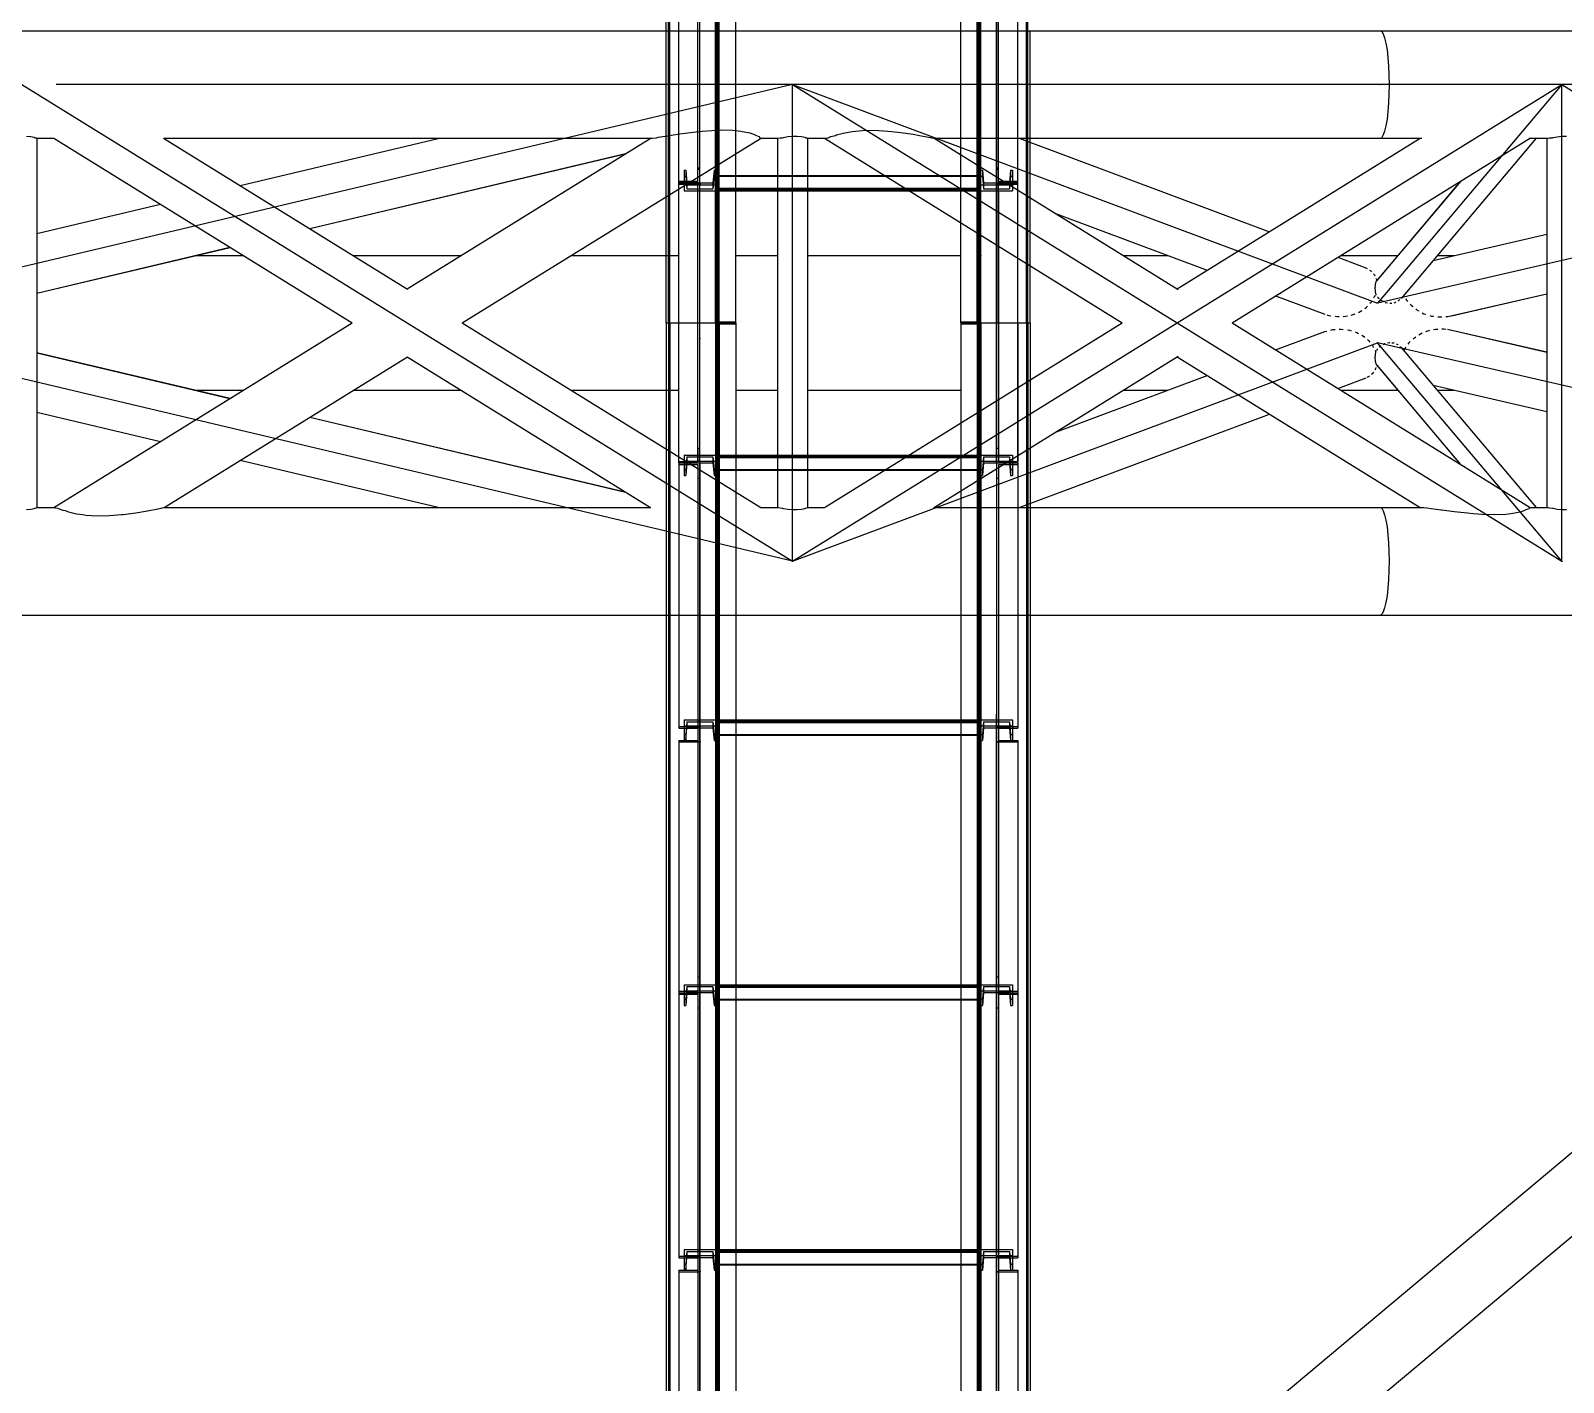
# Model space of a CAD drawing. Header units: millimetres. Extents: x 150209.93 to 150215.05, y 136675.65 to 136679.93.
# Drawn here: x 150213.7897 to 150213.9055, y 136677.7148 to 136677.8169 of the extents above; entities that cross this region are included whole.
import ezdxf

# ---------------------------------------------------------------- set-up
doc = ezdxf.new("R2010")
doc.units = ezdxf.units.MM
doc.header["$LTSCALE"] = 0.25
for name, pattern in [('CENTER', [50.8, 31.75, -6.35, 6.35, -6.35]), ('XKITLINE00', [0]), ('XKITLINE02', [4, 2, -2]), ('XKITLINE03', [6, 3, -1, 1, -1])]:
    doc.linetypes.add(name, pattern=pattern)

# ---------------------------------------------------------------- blocks, each defined once
blk = doc.blocks.new('çatıı')
at = {"color": 1, "linetype": 'XKITLINE03'}
for p, q in [((24559, 10814.34), (24559, 12467.81)), ((24670.99, 10814.34), (24670.99, 12467.81)), ((24565, 12460.27), (24565, 10820.27)), ((24665, 10820.27), (24665, 12460.27)), ((24559, 10873.16), (24559, 10972.67)), ((24670.98, 10972.67), (24670.98, 10873.16)), ((24559, 10767.39), (24559, 10872.69)), ((24564.99, 10870.17), (24564.99, 10872.44)), ((24564.99, 10870.41), (24664.97, 10870.41)), ((24664.97, 10872.44), (24664.97, 10870.17)), ((24670.98, 10872.69), (24670.98, 10767.39)), ((24559, 9172.74), (24559, 10826.21)), ((24670.99, 9172.74), (24670.99, 10826.21)), ((24565, 10820.27), (24565, 9180.27)), ((24665, 9180.27), (24665, 10820.27)), ((24559, 10667.88), (24559, 10767.39)), ((24564.99, 10768.11), (24564.99, 10770.38)), ((24664.97, 10770.14), (24564.99, 10770.14)), ((24664.97, 10770.38), (24664.97, 10768.11)), ((24670.98, 10767.39), (24670.98, 10667.88)), ((24564.99, 10668.13), (24564.99, 10670.4)), ((24664.97, 10670.16), (24564.99, 10670.16)), ((24664.97, 10670.4), (24664.97, 10668.13)), ((24559, 10567.43), (24559, 10662.07)), ((24670.98, 10662.07), (24670.98, 10567.43)), ((24564.99, 10568.15), (24564.99, 10570.42)), ((24664.97, 10570.18), (24564.99, 10570.18)), ((24664.97, 10570.42), (24664.97, 10568.15)), ((24559, 10467.92), (24559, 10567.43)), ((24670.98, 10567.43), (24670.98, 10467.92)), ((24564.99, 10468.17), (24564.99, 10470.44)), ((24664.97, 10470.2), (24564.99, 10470.2)), ((24664.97, 10470.44), (24664.97, 10468.17)), ((24559, 10367.47), (24559, 10462.11)), ((24670.98, 10462.11), (24670.98, 10367.47))]:
    blk.add_line(p, q, dxfattribs=at)
at = {"color": 116, "linetype": 'XKITLINE02', "true_color": 0x136734}
for p, q in [((24546.3, 10867.93), (24546.3, 12464.01)), ((24547.15, 10820.27), (24547.15, 12464.01)), ((24547.68, 10820.27), (24547.68, 12464.27)), ((24564.91, 10820.27), (24564.92, 12464.27)), ((24565.45, 10820.27), (24565.45, 12464.01)), ((24664.54, 10820.27), (24664.54, 12464.01)), ((24665.07, 10820.27), (24665.07, 12464.27)), ((24682.31, 10820.27), (24682.31, 12464.27)), ((24682.84, 10820.27), (24682.84, 12464.01)), ((24565, 10820.27), (24565, 12460.68)), ((24565.85, 10820.3), (24565.85, 12460.65)), ((24572.5, 10884.14), (24572.5, 12460.66)), ((24657.5, 10820.66), (24657.5, 12460.66)), ((24664.15, 10820.3), (24664.15, 12460.65)), ((24665, 10820.27), (24665, 12460.68)), ((24663.69, 10854.23), (24663.69, 12426.32)), ((24566.3, 10880.3), (24566.3, 12400.21)), ((24565, 12377.22), (24565, 10820.27)), ((24565.85, 12377.22), (24565.85, 10820.3)), ((24558.2, 10873.73), (24558.2, 10978.36)), ((24559, 10873.16), (24559, 10978.36)), ((24670.98, 10873.16), (24670.98, 10978.36)), ((24671.78, 10873.73), (24671.78, 10978.36)), ((24551, 10873.16), (24551, 10973.24)), ((24678.98, 10873.16), (24678.98, 10973.24)), ((24546.3, 10867.93), (24546.3, 10930.57)), ((24566.3, 10880.3), (24566.3, 10930.57)), ((24572.5, 10884.14), (24572.5, 10930.57)), ((24657.5, 10858.07), (24657.5, 10930.57)), ((24663.69, 10854.23), (24663.69, 10930.57)), ((24670.98, 10929.1), (24670.98, 10873.16)), ((24683.69, 10889.97), (24683.69, 10930.57)), ((24683.69, 10841.84), (24683.69, 10888.43)), ((24552.99, 10877.94), (24552.99, 10875.66)), ((24552.99, 10877.94), (24553.67, 10877.94)), ((24552.99, 10877.94), (24552.99, 10872.44)), ((24552.99, 10875.66), (24553.67, 10875.66)), ((24552.99, 10875.66), (24552.99, 10870.17)), ((24553.67, 10877.94), (24553.67, 10875.66)), ((24553.67, 10877.94), (24554.06, 10873.14)), ((24553.67, 10875.66), (24554.06, 10870.87)), ((24558.2, 10878.85), (24559, 10878.85)), ((24558.2, 10767.95), (24558.2, 10878.28)), ((24558.2, 10878.28), (24559, 10878.28)), ((24559, 10767.39), (24559, 10878.28)), ((24564.31, 10877.94), (24563.93, 10873.14)), ((24564.31, 10875.66), (24563.93, 10870.87)), ((24564.31, 10877.94), (24564.31, 10875.66)), ((24564.31, 10877.94), (24564.99, 10877.94)), ((24564.31, 10875.66), (24564.99, 10875.66)), ((24564.99, 10877.94), (24564.99, 10875.66)), ((24564.99, 10877.94), (24564.99, 10872.44)), ((24564.99, 10870.17), (24564.99, 10875.91)), ((24564.99, 10875.91), (24572.5, 10875.91)), ((24564.99, 10875.89), (24664.97, 10875.89)), ((24564.99, 10875.68), (24664.97, 10875.68)), ((24564.99, 10875.66), (24564.99, 10870.17)), ((24564.99, 10875.66), (24664.97, 10875.66)), ((24588.25, 10875.91), (24599.65, 10875.91)), ((24628.69, 10875.91), (24664.97, 10875.91)), ((24664.97, 10877.94), (24664.97, 10875.66)), ((24664.97, 10870.17), (24664.97, 10875.91)), ((24664.97, 10875.66), (24664.97, 10870.17)), ((24664.97, 10875.66), (24665.65, 10875.66)), ((24664.97, 10877.94), (24664.97, 10872.44)), ((24664.97, 10877.94), (24665.65, 10877.94)), ((24665.65, 10877.94), (24665.65, 10875.66)), ((24665.65, 10875.66), (24666.04, 10870.87)), ((24665.65, 10877.94), (24666.04, 10873.14)), ((24670.98, 10878.85), (24671.78, 10878.85)), ((24670.98, 10767.39), (24670.98, 10878.28)), ((24670.98, 10878.28), (24671.78, 10878.28)), ((24671.78, 10820.27), (24671.78, 10878.28)), ((24676.29, 10877.94), (24675.91, 10873.14)), ((24676.29, 10875.66), (24675.91, 10870.87)), ((24676.29, 10877.94), (24676.29, 10875.66)), ((24676.29, 10875.66), (24676.97, 10875.66)), ((24676.29, 10877.94), (24676.97, 10877.94)), ((24676.97, 10877.94), (24676.97, 10875.66)), ((24676.97, 10875.66), (24676.97, 10870.17)), ((24676.97, 10877.94), (24676.97, 10872.44)), ((24551, 10873.73), (24558.2, 10873.73)), ((24551, 10767.39), (24551, 10873.25)), ((24551, 10767.95), (24551, 10873.25)), ((24551, 10873.25), (24558.2, 10873.25)), ((24551, 10873.16), (24559, 10873.16)), ((24551, 10872.69), (24559, 10872.69)), ((24552.99, 10872.44), (24552.99, 10870.17)), ((24552.99, 10872.44), (24564.99, 10872.44)), ((24552.99, 10870.17), (24564.99, 10870.17)), ((24554.06, 10873.14), (24554.06, 10870.87)), ((24554.06, 10873.14), (24563.93, 10873.14)), ((24554.06, 10870.87), (24563.93, 10870.87)), ((24563.93, 10873.14), (24563.93, 10870.87)), ((24564.99, 10872.44), (24564.99, 10870.17)), ((24564.99, 10871.09), (24664.97, 10871.09)), ((24564.99, 10870.89), (24664.97, 10870.89)), ((24564.99, 10870.41), (24572.5, 10870.41)), ((24564.99, 10870.17), (24572.5, 10870.17)), ((24588.25, 10870.41), (24599.65, 10870.41)), ((24588.25, 10870.17), (24599.65, 10870.17)), ((24637.57, 10870.41), (24664.97, 10870.41)), ((24637.96, 10870.17), (24664.97, 10870.17)), ((24664.97, 10872.44), (24664.97, 10870.17)), ((24664.97, 10870.17), (24676.97, 10870.17)), ((24664.97, 10872.44), (24676.97, 10872.44)), ((24666.04, 10873.14), (24675.91, 10873.14)), ((24666.04, 10873.14), (24666.04, 10870.87)), ((24666.04, 10870.87), (24675.91, 10870.87)), ((24670.98, 10873.16), (24678.98, 10873.16)), ((24670.98, 10872.69), (24678.98, 10872.69)), ((24671.78, 10873.73), (24678.98, 10873.73)), ((24671.78, 10873.25), (24678.98, 10873.25)), ((24671.78, 10869.68), (24671.78, 10767.95)), ((24675.91, 10873.14), (24675.91, 10870.87)), ((24676.97, 10872.44), (24676.97, 10870.17)), ((24678.98, 10767.39), (24678.98, 10873.25)), ((24670.98, 10849.71), (24670.98, 10767.39)), ((24547.15, 10820.27), (24547.15, 9176.54)), ((24547.68, 10820.27), (24547.68, 9176.28)), ((24564.91, 10820.27), (24564.92, 9176.28)), ((24565, 10820.68), (24566.3, 10820.68)), ((24565, 10820.27), (24566.3, 10820.27)), ((24565, 10820.27), (24566.3, 10820.27)), ((24565, 10820.27), (24565, 10723.33)), ((24565, 10819.87), (24566.3, 10819.87)), ((24565.45, 10820.27), (24565.45, 9176.54)), ((24565.85, 10820.65), (24566.3, 10820.65)), ((24565.85, 10820.3), (24566.3, 10820.3)), ((24565.85, 10820.25), (24566.3, 10820.25)), ((24565.85, 10820.25), (24565.85, 10723.33)), ((24565.85, 10819.9), (24566.3, 10819.9)), ((24566.3, 10820.27), (24566.3, 9240.34)), ((24572.5, 10820.66), (24572.5, 10820.68)), ((24572.5, 10820.66), (24572.5, 10820.68)), ((24572.5, 10820.66), (24572.5, 10820.68)), ((24572.5, 10820.27), (24572.5, 10820.29)), ((24572.5, 10820.27), (24572.5, 10820.29)), ((24572.5, 10820.27), (24572.5, 10820.26)), ((24572.5, 10820.27), (24572.5, 10820.26)), ((24572.5, 10819.89), (24572.5, 10819.87)), ((24572.5, 10819.89), (24572.5, 9180.26)), ((24572.5, 10819.89), (24572.5, 10819.87)), ((24657.5, 10820.68), (24657.5, 10820.66)), ((24657.5, 10820.66), (24657.5, 10820.68)), ((24657.5, 10820.29), (24657.5, 10820.27)), ((24657.5, 10820.27), (24657.5, 10820.29)), ((24657.5, 10820.27), (24657.5, 10820.26)), ((24657.5, 10820.27), (24657.5, 10820.26)), ((24657.5, 10819.89), (24657.5, 10819.87)), ((24657.5, 10819.89), (24657.5, 10819.87)), ((24657.5, 10819.89), (24657.5, 10819.87)), ((24663.69, 10820.68), (24665, 10820.68)), ((24663.69, 10820.65), (24664.15, 10820.65)), ((24663.69, 10820.3), (24664.15, 10820.3)), ((24663.69, 10820.27), (24665, 10820.27)), ((24663.69, 10820.27), (24665, 10820.27)), ((24663.69, 10820.25), (24664.15, 10820.25)), ((24663.69, 10819.9), (24664.15, 10819.9)), ((24663.69, 10819.87), (24665, 10819.87)), ((24664.15, 10820.25), (24664.15, 9179.9)), ((24664.54, 10820.27), (24664.54, 9176.54)), ((24665, 10820.27), (24665, 9179.87)), ((24665.07, 10820.27), (24665.07, 9176.28)), ((24678.98, 10820.27), (24678.98, 10767.95)), ((24682.31, 10820.27), (24682.31, 9176.28)), ((24682.84, 10820.27), (24682.84, 9176.54)), ((24683.69, 10820.27), (24683.69, 9201.84)), ((24683.69, 10798.71), (24683.69, 10752.12)), ((24657.5, 10782.48), (24657.5, 9180.26)), ((24657.5, 10782.48), (24657.5, 10709.97)), ((24663.69, 10786.32), (24663.69, 10709.97)), ((24546.3, 10772.62), (24546.3, 10709.97)), ((24558.2, 10772.98), (24559, 10772.98)), ((24558.2, 10772.98), (24558.2, 10767.95)), ((24670.98, 10772.98), (24671.78, 10772.98)), ((24551, 10767.95), (24558.2, 10767.95)), ((24551, 10767.39), (24551, 10667.31)), ((24551, 10767.39), (24559, 10767.39)), ((24551, 10767.39), (24559, 10767.39)), ((24551, 10766.82), (24558.2, 10766.82)), ((24552.99, 10770.38), (24552.99, 10768.11)), ((24552.99, 10768.11), (24552.99, 10762.61)), ((24552.99, 10768.11), (24564.99, 10768.11)), ((24552.99, 10770.38), (24552.99, 10764.88)), ((24552.99, 10770.38), (24564.99, 10770.38)), ((24554.06, 10767.41), (24553.67, 10762.61)), ((24554.06, 10769.68), (24553.67, 10764.88)), ((24554.06, 10769.68), (24554.06, 10767.41)), ((24554.06, 10769.68), (24563.93, 10769.68)), ((24554.06, 10767.41), (24563.93, 10767.41)), ((24558.2, 10766.82), (24558.2, 10662.19)), ((24559, 10767.39), (24559, 10662.19)), ((24563.93, 10769.68), (24563.93, 10767.41)), ((24563.93, 10769.68), (24564.31, 10764.88)), ((24563.93, 10767.41), (24564.31, 10762.61)), ((24564.99, 10770.38), (24564.99, 10768.11)), ((24564.99, 10768.11), (24564.99, 10762.61)), ((24564.99, 10770.38), (24572.5, 10770.38)), ((24564.99, 10770.38), (24564.99, 10764.64)), ((24564.99, 10770.38), (24564.99, 10764.88)), ((24564.99, 10770.14), (24572.5, 10770.14)), ((24564.99, 10769.66), (24664.97, 10769.66)), ((24564.99, 10769.46), (24664.97, 10769.46)), ((24588.25, 10770.38), (24599.65, 10770.38)), ((24588.25, 10770.14), (24599.65, 10770.14)), ((24637.57, 10770.14), (24664.97, 10770.14)), ((24637.96, 10770.38), (24664.97, 10770.38)), ((24664.97, 10770.38), (24664.97, 10764.88)), ((24664.97, 10770.38), (24676.97, 10770.38)), ((24664.97, 10770.38), (24664.97, 10768.11)), ((24664.97, 10770.38), (24664.97, 10764.64)), ((24664.97, 10768.11), (24664.97, 10762.61)), ((24664.97, 10768.11), (24676.97, 10768.11)), ((24666.04, 10769.68), (24665.65, 10764.88)), ((24666.04, 10767.41), (24665.65, 10762.61)), ((24666.04, 10769.68), (24675.91, 10769.68)), ((24666.04, 10769.68), (24666.04, 10767.41)), ((24666.04, 10767.41), (24675.91, 10767.41)), ((24670.98, 10767.39), (24670.98, 10723.33)), ((24670.98, 10767.39), (24678.98, 10767.39)), ((24670.98, 10767.39), (24678.98, 10767.39)), ((24671.78, 10767.95), (24678.98, 10767.95)), ((24671.78, 10766.82), (24671.78, 10749.1)), ((24671.78, 10766.82), (24678.98, 10766.82)), ((24675.91, 10769.68), (24676.29, 10764.88)), ((24675.91, 10769.68), (24675.91, 10767.41)), ((24675.91, 10767.41), (24676.29, 10762.61)), ((24676.97, 10770.38), (24676.97, 10764.88)), ((24676.97, 10770.38), (24676.97, 10768.11)), ((24676.97, 10768.11), (24676.97, 10762.61)), ((24678.98, 10767.39), (24678.98, 10749.1)), ((24552.99, 10764.88), (24552.99, 10762.61)), ((24552.99, 10762.61), (24553.67, 10762.61)), ((24552.99, 10764.88), (24553.67, 10764.88)), ((24553.67, 10764.88), (24553.67, 10762.61)), ((24558.2, 10761.7), (24559, 10761.7)), ((24564.31, 10764.88), (24564.31, 10762.61)), ((24564.31, 10762.61), (24564.99, 10762.61)), ((24564.31, 10764.88), (24564.99, 10764.88)), ((24564.99, 10764.88), (24564.99, 10762.61)), ((24564.99, 10764.88), (24664.97, 10764.88)), ((24564.99, 10764.87), (24664.97, 10764.87)), ((24564.99, 10764.65), (24664.97, 10764.65)), ((24564.99, 10764.64), (24572.5, 10764.64)), ((24566.3, 10760.25), (24566.3, 10709.97)), ((24588.25, 10764.64), (24599.65, 10764.64)), ((24628.69, 10764.64), (24664.97, 10764.64)), ((24664.97, 10764.88), (24665.65, 10764.88)), ((24664.97, 10764.88), (24664.97, 10762.61)), ((24664.97, 10762.61), (24665.65, 10762.61)), ((24665.65, 10764.88), (24665.65, 10762.61)), ((24670.98, 10761.7), (24671.78, 10761.7)), ((24676.29, 10764.88), (24676.97, 10764.88)), ((24676.29, 10764.88), (24676.29, 10762.61)), ((24676.29, 10762.61), (24676.97, 10762.61)), ((24676.97, 10764.88), (24676.97, 10762.61)), ((24572.5, 10756.41), (24572.5, 10709.97)), ((24565, 10749.1), (24565, 9179.87)), ((24565.85, 10749.1), (24565.85, 9179.9)), ((24670.98, 10749.1), (24670.98, 10662.19)), ((24671.78, 10749.1), (24671.78, 10662.19)), ((24678.98, 10749.1), (24678.98, 10667.31)), ((24683.69, 10750.57), (24683.69, 10709.97)), ((24551, 10667.88), (24559, 10667.88)), ((24551, 10667.31), (24558.2, 10667.31)), ((24552.99, 10670.4), (24552.99, 10668.13)), ((24552.99, 10670.4), (24552.99, 10664.91)), ((24552.99, 10670.4), (24564.99, 10670.4)), ((24552.99, 10668.13), (24552.99, 10662.63)), ((24552.99, 10668.13), (24564.99, 10668.13)), ((24554.06, 10669.7), (24553.67, 10664.91)), ((24553.67, 10662.63), (24554.06, 10667.43)), ((24554.06, 10669.7), (24554.06, 10667.43)), ((24554.06, 10669.7), (24563.93, 10669.7)), ((24554.06, 10667.43), (24563.93, 10667.43)), ((24558.2, 10668), (24558.2, 10568.03)), ((24558.2, 10668), (24559, 10668)), ((24559, 10668), (24559, 10568.15)), ((24563.93, 10669.7), (24563.93, 10667.43)), ((24563.93, 10669.7), (24564.31, 10664.91)), ((24563.93, 10667.43), (24564.31, 10662.63)), ((24564.99, 10670.4), (24572.5, 10670.4)), ((24564.99, 10670.4), (24564.99, 10664.66)), ((24564.99, 10670.4), (24564.99, 10668.13)), ((24564.99, 10670.4), (24564.99, 10664.91)), ((24564.99, 10670.16), (24572.5, 10670.16)), ((24564.99, 10669.68), (24664.97, 10669.68)), ((24564.99, 10669.48), (24664.97, 10669.48)), ((24564.99, 10668.13), (24564.99, 10662.63)), ((24657.5, 10670.4), (24664.97, 10670.4)), ((24657.5, 10670.16), (24664.97, 10670.16)), ((24664.97, 10670.4), (24664.97, 10664.66)), ((24664.97, 10670.4), (24664.97, 10664.91)), ((24664.97, 10670.4), (24676.97, 10670.4)), ((24664.97, 10670.4), (24664.97, 10668.13)), ((24664.97, 10668.13), (24664.97, 10662.63)), ((24664.97, 10668.13), (24676.97, 10668.13)), ((24666.04, 10669.7), (24665.65, 10664.91)), ((24666.04, 10667.43), (24665.65, 10662.63)), ((24666.04, 10669.7), (24675.91, 10669.7)), ((24666.04, 10669.7), (24666.04, 10667.43)), ((24666.04, 10667.43), (24675.91, 10667.43)), ((24670.98, 10668), (24670.98, 10662.07)), ((24670.98, 10668), (24671.78, 10668)), ((24670.98, 10668), (24670.98, 10567.43)), ((24670.98, 10667.88), (24678.98, 10667.88)), ((24671.78, 10668), (24671.78, 10662.66)), ((24671.78, 10668), (24671.78, 10568.03)), ((24671.78, 10667.31), (24678.98, 10667.31)), ((24675.91, 10669.7), (24676.29, 10664.91)), ((24675.91, 10669.7), (24675.91, 10667.43)), ((24675.91, 10667.43), (24676.29, 10662.63)), ((24676.97, 10670.4), (24676.97, 10664.91)), ((24676.97, 10670.4), (24676.97, 10668.13)), ((24676.97, 10668.13), (24676.97, 10662.63)), ((24551, 10662.66), (24551, 10567.43)), ((24551, 10662.66), (24558.2, 10662.66)), ((24551, 10662.07), (24559, 10662.07)), ((24552.99, 10664.91), (24552.99, 10662.63)), ((24552.99, 10664.91), (24553.67, 10664.91)), ((24552.99, 10662.63), (24553.67, 10662.63)), ((24553.67, 10664.91), (24553.67, 10662.63)), ((24558.2, 10662.19), (24559, 10662.19)), ((24564.31, 10664.91), (24564.31, 10662.63)), ((24564.31, 10664.91), (24564.99, 10664.91)), ((24564.31, 10662.63), (24564.99, 10662.63)), ((24564.99, 10664.91), (24664.97, 10664.91)), ((24564.99, 10664.91), (24564.99, 10662.63)), ((24564.99, 10664.89), (24664.97, 10664.89)), ((24564.99, 10664.68), (24664.97, 10664.68)), ((24564.99, 10664.66), (24572.5, 10664.66)), ((24657.5, 10664.66), (24664.97, 10664.66)), ((24664.97, 10664.91), (24665.65, 10664.91)), ((24664.97, 10664.91), (24664.97, 10662.63)), ((24664.97, 10662.63), (24665.65, 10662.63)), ((24665.65, 10664.91), (24665.65, 10662.63)), ((24670.98, 10662.19), (24671.78, 10662.19)), ((24670.98, 10662.07), (24678.98, 10662.07)), ((24671.78, 10662.66), (24678.98, 10662.66)), ((24676.29, 10664.91), (24676.97, 10664.91)), ((24676.29, 10664.91), (24676.29, 10662.63)), ((24676.29, 10662.63), (24676.97, 10662.63)), ((24676.97, 10664.91), (24676.97, 10662.63)), ((24678.98, 10662.66), (24678.98, 10662.07)), ((24678.98, 10662.66), (24678.98, 10567.43)), ((24552.99, 10570.42), (24552.99, 10568.15)), ((24552.99, 10570.42), (24552.99, 10564.93)), ((24552.99, 10570.42), (24564.99, 10570.42)), ((24554.06, 10569.72), (24553.67, 10564.93)), ((24554.06, 10569.72), (24554.06, 10567.45)), ((24554.06, 10569.72), (24563.93, 10569.72)), ((24558.2, 10573.37), (24559, 10573.37)), ((24558.2, 10573.37), (24558.2, 10568.03)), ((24559, 10573.37), (24559, 10567.43)), ((24563.93, 10569.72), (24563.93, 10567.45)), ((24563.93, 10569.72), (24564.31, 10564.93)), ((24564.99, 10570.42), (24572.5, 10570.42)), ((24564.99, 10570.42), (24564.99, 10564.68)), ((24564.99, 10570.42), (24564.99, 10568.15)), ((24564.99, 10570.42), (24564.99, 10564.93)), ((24564.99, 10570.18), (24572.5, 10570.18)), ((24564.99, 10569.7), (24664.97, 10569.7)), ((24564.99, 10569.5), (24664.97, 10569.5)), ((24657.5, 10570.42), (24664.97, 10570.42)), ((24657.5, 10570.18), (24664.97, 10570.18)), ((24664.97, 10570.42), (24664.97, 10564.93)), ((24664.97, 10570.42), (24676.97, 10570.42)), ((24664.97, 10570.42), (24664.97, 10568.15)), ((24664.97, 10570.42), (24664.97, 10564.68)), ((24666.04, 10569.72), (24665.65, 10564.93)), ((24666.04, 10569.72), (24675.91, 10569.72)), ((24666.04, 10569.72), (24666.04, 10567.45)), ((24670.98, 10573.37), (24671.78, 10573.37)), ((24675.91, 10569.72), (24676.29, 10564.93)), ((24675.91, 10569.72), (24675.91, 10567.45)), ((24676.97, 10570.42), (24676.97, 10564.93)), ((24676.97, 10570.42), (24676.97, 10568.15)), ((24551, 10568.03), (24558.2, 10568.03)), ((24551, 10568.03), (24551, 10567.43)), ((24551, 10567.43), (24551, 10467.35)), ((24551, 10567.43), (24559, 10567.43)), ((24551, 10567.43), (24559, 10567.43)), ((24551, 10566.86), (24558.2, 10566.86)), ((24552.99, 10568.15), (24552.99, 10562.65)), ((24552.99, 10568.15), (24564.99, 10568.15)), ((24552.99, 10564.93), (24552.99, 10562.65)), ((24552.99, 10564.93), (24553.67, 10564.93)), ((24552.99, 10562.65), (24553.67, 10562.65)), ((24554.06, 10567.45), (24553.67, 10562.65)), ((24553.67, 10564.93), (24553.67, 10562.65)), ((24554.06, 10567.45), (24563.93, 10567.45)), ((24558.2, 10566.86), (24558.2, 10462.23)), ((24559, 10567.43), (24559, 10462.23)), ((24563.93, 10567.45), (24564.31, 10562.65)), ((24564.31, 10564.93), (24564.31, 10562.65)), ((24564.31, 10564.93), (24564.99, 10564.93)), ((24564.31, 10562.65), (24564.99, 10562.65)), ((24564.99, 10568.15), (24564.99, 10562.65)), ((24564.99, 10564.93), (24664.97, 10564.93)), ((24564.99, 10564.93), (24564.99, 10562.65)), ((24564.99, 10564.91), (24664.97, 10564.91)), ((24564.99, 10564.7), (24664.97, 10564.7)), ((24564.99, 10564.68), (24572.5, 10564.68)), ((24657.5, 10564.68), (24664.97, 10564.68)), ((24664.97, 10568.15), (24664.97, 10562.65)), ((24664.97, 10568.15), (24676.97, 10568.15)), ((24664.97, 10564.93), (24665.65, 10564.93)), ((24664.97, 10564.93), (24664.97, 10562.65)), ((24664.97, 10562.65), (24665.65, 10562.65)), ((24666.04, 10567.45), (24665.65, 10562.65)), ((24665.65, 10564.93), (24665.65, 10562.65)), ((24666.04, 10567.45), (24675.91, 10567.45)), ((24670.98, 10567.43), (24678.98, 10567.43)), ((24670.98, 10567.43), (24670.98, 10561.74)), ((24670.98, 10567.43), (24678.98, 10567.43)), ((24670.98, 10567.43), (24670.98, 10462.23)), ((24671.78, 10568.03), (24678.98, 10568.03)), ((24671.78, 10566.86), (24671.78, 10561.74)), ((24671.78, 10566.86), (24678.98, 10566.86)), ((24671.78, 10566.86), (24671.78, 10462.23)), ((24675.91, 10567.45), (24676.29, 10562.65)), ((24676.29, 10564.93), (24676.97, 10564.93)), ((24676.29, 10564.93), (24676.29, 10562.65)), ((24676.29, 10562.65), (24676.97, 10562.65)), ((24676.97, 10568.15), (24676.97, 10562.65)), ((24676.97, 10564.93), (24676.97, 10562.65)), ((24678.98, 10567.43), (24678.98, 10566.86)), ((24678.98, 10567.43), (24678.98, 10467.35)), ((24558.2, 10561.74), (24559, 10561.74)), ((24670.98, 10561.74), (24671.78, 10561.74)), ((24552.99, 10470.44), (24552.99, 10468.17)), ((24552.99, 10470.44), (24552.99, 10464.95)), ((24552.99, 10470.44), (24564.99, 10470.44)), ((24564.99, 10470.44), (24564.99, 10468.17)), ((24564.99, 10470.44), (24564.99, 10464.95)), ((24564.99, 10470.44), (24572.5, 10470.44)), ((24564.99, 10470.44), (24564.99, 10464.7)), ((24564.99, 10470.2), (24572.5, 10470.2)), ((24657.5, 10470.44), (24664.97, 10470.44)), ((24657.5, 10470.2), (24664.97, 10470.2)), ((24664.97, 10470.44), (24664.97, 10464.7)), ((24664.97, 10470.44), (24664.97, 10464.95)), ((24664.97, 10470.44), (24676.97, 10470.44)), ((24664.97, 10470.44), (24664.97, 10468.17)), ((24676.97, 10470.44), (24676.97, 10464.95)), ((24676.97, 10470.44), (24676.97, 10468.17)), ((24551, 10467.92), (24551, 10467.35)), ((24551, 10467.92), (24559, 10467.92)), ((24551, 10467.35), (24558.2, 10467.35)), ((24552.99, 10468.17), (24552.99, 10462.67)), ((24552.99, 10468.17), (24564.99, 10468.17)), ((24552.99, 10464.95), (24552.99, 10462.67)), ((24552.99, 10464.95), (24553.67, 10464.95)), ((24554.06, 10469.75), (24553.67, 10464.95)), ((24553.67, 10462.67), (24554.06, 10467.47)), ((24553.67, 10464.95), (24553.67, 10462.67)), ((24554.06, 10469.75), (24554.06, 10467.47)), ((24554.06, 10469.75), (24563.93, 10469.75)), ((24554.06, 10467.47), (24563.93, 10467.47)), ((24558.2, 10468.04), (24558.2, 10368.07)), ((24558.2, 10468.04), (24559, 10468.04)), ((24558.2, 10467.35), (24558.2, 10462.23)), ((24559, 10468.04), (24559, 10368.19)), ((24559, 10467.92), (24559, 10462.23)), ((24563.93, 10469.75), (24563.93, 10467.47)), ((24563.93, 10469.75), (24564.31, 10464.95)), ((24563.93, 10467.47), (24564.31, 10462.67)), ((24564.31, 10464.95), (24564.31, 10462.67)), ((24564.31, 10464.95), (24564.99, 10464.95)), ((24564.99, 10469.72), (24664.97, 10469.72)), ((24564.99, 10469.52), (24664.97, 10469.52)), ((24564.99, 10468.17), (24564.99, 10462.67)), ((24564.99, 10464.95), (24564.99, 10462.67)), ((24564.99, 10464.95), (24664.97, 10464.95)), ((24564.99, 10464.93), (24664.97, 10464.93)), ((24564.99, 10464.72), (24664.97, 10464.72)), ((24564.99, 10464.7), (24572.5, 10464.7)), ((24657.5, 10464.7), (24664.97, 10464.7)), ((24664.97, 10468.17), (24664.97, 10462.67)), ((24664.97, 10468.17), (24676.97, 10468.17)), ((24664.97, 10464.95), (24665.65, 10464.95)), ((24664.97, 10464.95), (24664.97, 10462.67)), ((24666.04, 10469.75), (24665.65, 10464.95)), ((24666.04, 10467.47), (24665.65, 10462.67)), ((24665.65, 10464.95), (24665.65, 10462.67)), ((24666.04, 10469.75), (24675.91, 10469.75)), ((24666.04, 10469.75), (24666.04, 10467.47)), ((24666.04, 10467.47), (24675.91, 10467.47)), ((24670.98, 10468.04), (24670.98, 10462.11)), ((24670.98, 10468.04), (24671.78, 10468.04)), ((24670.98, 10468.04), (24670.98, 10367.47)), ((24670.98, 10467.92), (24678.98, 10467.92)), ((24671.78, 10468.04), (24671.78, 10462.7)), ((24671.78, 10468.04), (24671.78, 10368.07)), ((24671.78, 10467.35), (24678.98, 10467.35)), ((24675.91, 10469.75), (24676.29, 10464.95)), ((24675.91, 10469.75), (24675.91, 10467.47)), ((24675.91, 10467.47), (24676.29, 10462.67)), ((24676.29, 10464.95), (24676.97, 10464.95)), ((24676.29, 10464.95), (24676.29, 10462.67)), ((24676.97, 10468.17), (24676.97, 10462.67)), ((24676.97, 10464.95), (24676.97, 10462.67)), ((24551, 10462.7), (24551, 10367.47)), ((24551, 10462.7), (24558.2, 10462.7)), ((24551, 10462.11), (24559, 10462.11)), ((24552.99, 10462.67), (24553.67, 10462.67)), ((24558.2, 10462.23), (24559, 10462.23)), ((24564.31, 10462.67), (24564.99, 10462.67)), ((24664.97, 10462.67), (24665.65, 10462.67)), ((24670.98, 10462.23), (24671.78, 10462.23)), ((24670.98, 10462.11), (24678.98, 10462.11)), ((24671.78, 10462.7), (24678.98, 10462.7)), ((24676.29, 10462.67), (24676.97, 10462.67)), ((24678.98, 10462.7), (24678.98, 10462.11)), ((24678.98, 10462.7), (24678.98, 10367.47))]:
    blk.add_line(p, q, dxfattribs=at)
at = {"color": 8, "linetype": 'XKITLINE00'}
for p, q in [((23581.46, 10930.57), (24815.89, 10930.57)), ((24815.89, 10930.57), (24816.47, 10930.27)), ((24815.89, 10930.57), (24816.47, 10930.27)), ((24815.89, 10930.57), (25131.19, 10930.57)), ((24816.47, 10930.27), (24817.03, 10929.35)), ((24816.47, 10930.27), (24817.03, 10929.35)), ((24817.03, 10929.35), (24817.56, 10927.85)), ((24817.03, 10929.35), (24817.56, 10927.85)), ((24817.56, 10927.85), (24818.04, 10925.83)), ((24817.56, 10927.85), (24818.04, 10925.83)), ((24818.04, 10925.83), (24818.45, 10923.32)), ((24818.45, 10923.32), (24818.78, 10920.42)), ((24818.78, 10920.42), (24819.03, 10917.22)), ((24819.03, 10917.22), (24819.18, 10913.8)), ((24819.18, 10913.8), (24819.23, 10910.27)), ((24819.23, 10910.27), (24819.18, 10906.75)), ((24819.18, 10906.75), (24819.03, 10903.33)), ((24818.78, 10900.12), (24818.45, 10897.23)), ((24819.03, 10903.33), (24818.78, 10900.12)), ((24556.47, 10892.32), (24559.85, 10892.61)), ((24559.85, 10892.61), (24561.75, 10892.83)), ((24561.75, 10892.83), (24566.86, 10893.12)), ((24566.86, 10893.12), (24571.31, 10893.02)), ((24571.31, 10893.02), (24574.45, 10892.61)), ((24574.45, 10892.61), (24574.93, 10892.57)), ((24574.93, 10892.57), (24577.9, 10892.01)), ((24613.1, 10891.94), (24616.51, 10892.47)), ((24616.51, 10892.47), (24620.39, 10892.9)), ((24620.39, 10892.9), (24624.93, 10892.96)), ((24624.93, 10892.96), (24629.93, 10892.66)), ((24629.93, 10892.66), (24631.39, 10892.47)), ((24631.39, 10892.47), (24634.87, 10892.15)), ((24817.56, 10892.69), (24817.03, 10891.2)), ((24817.56, 10892.69), (24817.03, 10891.2)), ((24818.04, 10894.72), (24817.56, 10892.69)), ((24818.04, 10894.72), (24817.56, 10892.69)), ((24818.45, 10897.23), (24818.04, 10894.72)), ((24304.72, 10890.75), (24306.31, 10890.6)), ((24306.31, 10890.6), (24307.57, 10890.32)), ((24307.57, 10890.32), (24307.86, 10890.18)), ((24307.86, 10890.18), (24308.38, 10890.1)), ((24308.38, 10890.1), (24308.66, 10889.96)), ((24308.66, 10890.06), (24308.66, 10750.49)), ((24308.66, 10889.97), (24315.14, 10889.97)), ((24308.66, 10889.96), (24308.66, 10750.59)), ((24314.97, 10889.97), (24427.65, 10820.27)), ((24356.49, 10890.03), (24448.62, 10833.04)), ((24356.58, 10889.97), (24540.8, 10889.97)), ((24385.39, 10872.15), (24460.67, 10889.97)), ((24448.45, 10833.14), (24540.25, 10889.93)), ((24469.26, 10820.27), (24581.86, 10889.93)), ((24540.25, 10889.93), (24540.41, 10889.97)), ((24540.25, 10889.93), (24540.33, 10889.87)), ((24540.33, 10889.87), (24541.09, 10890.04)), ((24541.09, 10890.04), (24542.54, 10890.18)), ((24542.54, 10890.18), (24543.28, 10890.36)), ((24543.28, 10890.36), (24546.81, 10890.93)), ((24546.81, 10890.93), (24548.28, 10891.1)), ((24548.28, 10891.1), (24551.38, 10891.66)), ((24551.38, 10891.66), (24556.47, 10892.32)), ((24577.9, 10892.01), (24579.86, 10891.25)), ((24579.86, 10891.25), (24580, 10891.1)), ((24580, 10891.1), (24581.25, 10890.65)), ((24581.25, 10890.65), (24581.58, 10890.18)), ((24581.58, 10890.18), (24581.82, 10890.14)), ((24581.82, 10890.14), (24581.86, 10889.93)), ((24581.85, 10889.97), (24588.39, 10889.97)), ((24588.25, 10889.97), (24588.25, 10750.57)), ((24588.25, 10889.96), (24588.25, 10750.59)), ((24588.25, 10889.96), (24588.39, 10889.87)), ((24588.39, 10889.87), (24588.53, 10889.95)), ((24588.53, 10889.95), (24589.34, 10890.1)), ((24589.34, 10890.1), (24590.2, 10890.18)), ((24590.2, 10890.18), (24590.6, 10890.31)), ((24590.6, 10890.31), (24592.19, 10890.59)), ((24592.19, 10890.59), (24593.95, 10890.74)), ((24593.95, 10890.74), (24595.71, 10890.75)), ((24595.71, 10890.75), (24597.3, 10890.6)), ((24597.3, 10890.6), (24598.56, 10890.32)), ((24598.56, 10890.32), (24598.85, 10890.18)), ((24598.85, 10890.18), (24599.37, 10890.1)), ((24599.37, 10890.1), (24599.65, 10889.96)), ((24599.65, 10890.06), (24599.65, 10750.49)), ((24599.65, 10889.97), (24606.42, 10889.97)), ((24599.65, 10889.96), (24599.65, 10750.59)), ((24605.99, 10889.97), (24718.5, 10820.27)), ((24606.03, 10889.97), (24606.25, 10889.88)), ((24606.21, 10889.93), (24607.12, 10890.11)), ((24606.21, 10889.93), (24606.25, 10889.88)), ((24607.12, 10890.11), (24607.41, 10890.14)), ((24607.41, 10890.14), (24608.46, 10890.62)), ((24608.46, 10890.62), (24610.17, 10891.01)), ((24610.17, 10891.01), (24610.53, 10891.21)), ((24610.53, 10891.21), (24613.1, 10891.94)), ((24634.87, 10892.15), (24639.46, 10891.5)), ((24639.46, 10891.5), (24641.85, 10891.01)), ((24641.85, 10891.01), (24643.34, 10890.81)), ((24643.34, 10890.81), (24646.11, 10890.26)), ((24646.11, 10890.26), (24646.49, 10890.14)), ((24646.49, 10890.14), (24647.41, 10890)), ((24647.41, 10890), (24739.62, 10832.88)), ((24647.45, 10889.97), (24815.89, 10889.97)), ((24679.54, 10889.97), (24774.04, 10854.68)), ((24739.23, 10833.12), (24831.02, 10889.97)), ((24759.96, 10820.27), (24872.69, 10890.11)), ((24815.89, 10889.97), (24816.47, 10890.28)), ((24815.89, 10889.97), (24816.47, 10890.28)), ((24815.89, 10889.97), (24831.6, 10889.97)), ((24817.03, 10891.2), (24816.47, 10890.28)), ((24817.03, 10891.2), (24816.47, 10890.28)), ((24874.83, 10889.97), (24823.77, 10829.51)), ((24872.48, 10889.97), (24879, 10889.97)), ((24878.82, 10889.97), (24878.82, 10750.57)), ((24878.82, 10889.97), (24878.82, 10750.58)), ((24878.82, 10889.97), (24879, 10889.87)), ((24879, 10889.87), (24879.1, 10889.93)), ((24879.1, 10889.93), (24879.91, 10890.08)), ((24879.91, 10890.08), (24880.9, 10890.18)), ((24880.9, 10890.18), (24881.17, 10890.27)), ((24881.17, 10890.27), (24882.76, 10890.56)), ((24882.76, 10890.56), (24884.52, 10890.73)), ((24884.52, 10890.73), (24886.28, 10890.75)), ((24411.63, 10855.92), (24530.94, 10884.17)), ((24411.7, 10855.88), (24530.77, 10884.07)), ((24846.2, 10873.7), (24814.4, 10836.04)), ((24846.12, 10873.65), (24814.55, 10836.26)), ((24308.66, 10853.98), (24355.3, 10865.03)), ((24693.6, 10861.39), (24750.54, 10840.12)), ((24835.87, 10843.85), (24878.82, 10853.72)), ((24308.66, 10831.54), (24381.54, 10848.8)), ((24308.66, 10831.48), (24381.61, 10848.75)), ((24368.62, 10845.67), (24386.59, 10845.67)), ((24428.2, 10845.67), (24468.71, 10845.67)), ((24510.32, 10845.67), (24551, 10845.67)), ((24564.71, 10845.67), (24565, 10845.67)), ((24572.5, 10845.67), (24588.25, 10845.67)), ((24599.65, 10845.67), (24657.5, 10845.67)), ((24665, 10845.67), (24665.26, 10845.67)), ((24718.96, 10845.67), (24735.66, 10845.67)), ((24799.91, 10845.02), (24810.49, 10841.07)), ((24800.97, 10845.67), (24822.5, 10845.67)), ((24810.49, 10841.07), (24810.94, 10840.79)), ((24837.42, 10845.67), (24843.83, 10845.67)), ((24811.84, 10840.23), (24812.3, 10839.95)), ((24812.3, 10839.95), (24812.51, 10839.68)), ((24812.51, 10839.68), (24812.6, 10839.59)), ((24813.31, 10838.82), (24813.67, 10838.43)), ((24813.67, 10838.43), (24813.86, 10837.99)), ((24813.98, 10834.85), (24813.95, 10834.27)), ((24814.04, 10835.02), (24813.98, 10834.85)), ((24814.05, 10835.2), (24814.03, 10835)), ((24814.16, 10835.42), (24814.05, 10835.2)), ((24814.25, 10835.61), (24814.16, 10835.42)), ((24814.22, 10837.09), (24814.32, 10836.86)), ((24814.4, 10836.04), (24814.26, 10835.62)), ((24814.32, 10836.86), (24814.44, 10836.63)), ((24814.44, 10836.63), (24814.51, 10836.19)), ((24814.55, 10836.26), (24814.5, 10836.17)), ((24776.4, 10830.46), (24795.02, 10823.51)), ((24813.62, 10830.06), (24813.36, 10829.62)), ((24813.68, 10830.15), (24813.62, 10830.06)), ((24813.89, 10830.7), (24813.68, 10830.15)), ((24813.94, 10834.25), (24813.87, 10833.7)), ((24813.87, 10833.7), (24813.9, 10833.47)), ((24813.92, 10833.49), (24813.91, 10833.31)), ((24813.91, 10833.31), (24813.91, 10833.27)), ((24813.91, 10833.27), (24813.99, 10832.59)), ((24813.98, 10832.44), (24814.02, 10831.89)), ((24814.02, 10831.89), (24814.09, 10831.64)), ((24814.1, 10831.66), (24814.13, 10831.41)), ((24814.13, 10831.41), (24814.22, 10831.14)), ((24814.22, 10831.14), (24814.43, 10830.82)), ((24814.9, 10830.09), (24815, 10829.94)), ((24815, 10829.94), (24815.03, 10829.89)), ((24815.03, 10829.89), (24815.51, 10829.45)), ((24816.17, 10828.85), (24816.35, 10828.69)), ((24816.35, 10828.69), (24816.94, 10828.41)), ((24822.71, 10828.6), (24822.91, 10828.7)), ((24823.34, 10829.14), (24822.91, 10828.7)), ((24824.74, 10830.66), (24824.84, 10830.52)), ((24825.55, 10829.43), (24825.86, 10828.87)), ((24825.86, 10828.87), (24826.32, 10828.36)), ((24841.45, 10822.71), (24878.82, 10831.3)), ((24842.86, 10822.98), (24878.82, 10831.25)), ((24795.73, 10823.35), (24796.47, 10823.11)), ((24796.47, 10823.11), (24797.26, 10822.99)), ((24802.72, 10822.76), (24803.47, 10822.92)), ((24804.95, 10823.23), (24805.69, 10823.39)), ((24805.69, 10823.39), (24806.36, 10823.68)), ((24807.69, 10824.24), (24808.35, 10824.53)), ((24808.35, 10824.53), (24808.91, 10824.93)), ((24810.01, 10825.72), (24810.57, 10826.12)), ((24810.69, 10826.26), (24810.57, 10826.12)), ((24811.02, 10826.6), (24810.69, 10826.26)), ((24812.42, 10828.01), (24811.95, 10827.54)), ((24812.73, 10828.55), (24812.42, 10828.01)), ((24817.73, 10828.02), (24817.95, 10827.92)), ((24817.95, 10827.92), (24818.59, 10827.82)), ((24819.46, 10827.69), (24819.7, 10827.66)), ((24819.7, 10827.66), (24820.32, 10827.75)), ((24821.17, 10827.89), (24821.4, 10827.93)), ((24821.4, 10827.93), (24821.96, 10828.21)), ((24827.23, 10827.35), (24827.69, 10826.85)), ((24827.69, 10826.85), (24828.28, 10826.41)), ((24829.36, 10825.54), (24829.88, 10825.1)), ((24829.88, 10825.1), (24830.51, 10824.76)), ((24831.78, 10824.08), (24832.41, 10823.74)), ((24832.41, 10823.74), (24833.13, 10823.52)), ((24834.56, 10823.08), (24835.28, 10822.86)), ((24315.05, 10750.62), (24427.65, 10820.27)), ((24469.26, 10820.27), (24582.02, 10750.52)), ((24605.99, 10750.57), (24718.5, 10820.27)), ((24759.96, 10820.27), (24872.52, 10750.55)), ((24794.97, 10817.02), (24795.73, 10817.2)), ((24797.26, 10817.56), (24798.04, 10817.73)), ((24798.04, 10817.73), (24798.82, 10817.78)), ((24798.82, 10822.77), (24799.6, 10822.66)), ((24799.6, 10822.66), (24800.39, 10822.68)), ((24800.39, 10817.86), (24801.18, 10817.91)), ((24801.18, 10817.91), (24801.94, 10817.82)), ((24801.94, 10822.73), (24802.72, 10822.76)), ((24803.47, 10817.63), (24804.25, 10817.54)), ((24804.25, 10817.54), (24804.95, 10817.32)), ((24833.13, 10817.03), (24833.82, 10817.31)), ((24833.82, 10817.31), (24834.56, 10817.47)), ((24835.28, 10822.86), (24836.05, 10822.78)), ((24836.05, 10817.77), (24836.81, 10817.93)), ((24836.81, 10817.93), (24837.58, 10817.95)), ((24837.58, 10822.6), (24838.34, 10822.51)), ((24838.34, 10822.51), (24839.13, 10822.56)), ((24839.13, 10817.99), (24839.91, 10818)), ((24839.91, 10818), (24840.67, 10817.89)), ((24840.67, 10822.66), (24841.45, 10822.71)), ((24841.31, 10817.87), (24878.82, 10809.25)), ((24842.34, 10817.64), (24842.98, 10817.54)), ((24842.98, 10817.54), (24878.82, 10809.3)), ((24776.4, 10810.09), (24794.97, 10817.02)), ((24806.36, 10816.87), (24807.07, 10816.65)), ((24807.07, 10816.65), (24807.69, 10816.31)), ((24808.91, 10815.62), (24809.53, 10815.27)), ((24809.53, 10815.27), (24810.01, 10814.83)), ((24811.02, 10813.95), (24811.56, 10813.52)), ((24811.56, 10813.52), (24811.95, 10813.01)), ((24812.73, 10812), (24813.13, 10811.49)), ((24813.13, 10811.49), (24813.36, 10810.93)), ((24815.96, 10811.57), (24815.51, 10811.1)), ((24815.96, 10811.57), (24816.17, 10811.7)), ((24816.94, 10812.14), (24817.5, 10812.47)), ((24817.5, 10812.47), (24817.73, 10812.53)), ((24818.59, 10812.73), (24819.22, 10812.87)), ((24819.22, 10812.87), (24819.46, 10812.86)), ((24820.32, 10812.79), (24820.96, 10812.75)), ((24820.96, 10812.75), (24821.17, 10812.66)), ((24821.96, 10812.34), (24822.53, 10812.1)), ((24822.53, 10812.1), (24822.71, 10811.95)), ((24823.34, 10811.4), (24823.8, 10811)), ((24826.71, 10812.73), (24826.32, 10812.19)), ((24826.71, 10812.73), (24827.23, 10813.2)), ((24828.28, 10814.13), (24828.6, 10814.42)), ((24828.78, 10814.62), (24828.6, 10814.42)), ((24828.78, 10814.62), (24829.36, 10815.01)), ((24830.51, 10815.79), (24831.1, 10816.19)), ((24831.1, 10816.19), (24831.78, 10816.47)), ((24308.66, 10809.07), (24381.61, 10791.8)), ((24308.66, 10809.01), (24381.54, 10791.75)), ((24356.66, 10750.62), (24448.62, 10807.51)), ((24448.45, 10807.41), (24540.33, 10750.57)), ((24647.25, 10750.45), (24739.62, 10807.67)), ((24739.23, 10807.43), (24831.02, 10750.57)), ((24813.89, 10809.85), (24814.17, 10809.32)), ((24813.97, 10807.95), (24813.89, 10807.3)), ((24813.89, 10807.3), (24813.89, 10807.25)), ((24813.89, 10807.25), (24813.9, 10807.08)), ((24813.92, 10807.06), (24813.89, 10806.83)), ((24813.89, 10806.83), (24813.95, 10806.28)), ((24813.94, 10806.3), (24813.96, 10805.8)), ((24813.98, 10805.67), (24814.03, 10805.55)), ((24814.03, 10808.64), (24813.99, 10807.96)), ((24814.1, 10808.89), (24814.03, 10808.64)), ((24814.04, 10805.53), (24814.07, 10805.33)), ((24814.12, 10809.16), (24814.07, 10808.78)), ((24814.21, 10809.42), (24814.12, 10809.16)), ((24814.73, 10810.29), (24814.43, 10809.73)), ((24814.73, 10810.29), (24814.9, 10810.46)), ((24823.8, 10811), (24874.83, 10750.57)), ((24825.17, 10810.59), (24824.85, 10810.03)), ((24825.55, 10811.12), (24825.17, 10810.59)), ((24693.6, 10779.16), (24750.54, 10800.43)), ((24810.94, 10799.76), (24811.47, 10799.99)), ((24811.47, 10799.99), (24811.84, 10800.32)), ((24812.6, 10800.96), (24813.04, 10801.31)), ((24813.31, 10801.73), (24813.04, 10801.31)), ((24814.13, 10802.98), (24813.86, 10802.56)), ((24814.07, 10805.33), (24814.18, 10805.11)), ((24814.22, 10803.46), (24814.13, 10802.98)), ((24814.18, 10805.11), (24814.26, 10804.92)), ((24814.25, 10804.94), (24814.38, 10804.53)), ((24814.38, 10804.53), (24846.2, 10766.85)), ((24814.52, 10804.36), (24814.56, 10804.27)), ((24814.56, 10804.27), (24846.12, 10766.9)), ((24368.62, 10794.87), (24386.59, 10794.87)), ((24428.2, 10794.87), (24468.71, 10794.87)), ((24510.32, 10794.87), (24551, 10794.87)), ((24564.71, 10794.87), (24565, 10794.87)), ((24572.5, 10794.87), (24588.25, 10794.87)), ((24599.65, 10794.87), (24657.5, 10794.87)), ((24665, 10794.87), (24665.26, 10794.87)), ((24718.96, 10794.87), (24735.66, 10794.87)), ((24799.91, 10795.53), (24810.53, 10799.5)), ((24800.97, 10794.87), (24822.5, 10794.87)), ((24835.87, 10796.7), (24878.82, 10786.83)), ((24837.42, 10794.87), (24843.83, 10794.87)), ((24308.66, 10786.56), (24355.3, 10775.52)), ((24411.63, 10784.63), (24530.94, 10756.38)), ((24411.7, 10784.67), (24530.77, 10756.48)), ((24679.54, 10750.57), (24774.04, 10785.87)), ((24385.39, 10768.4), (24460.67, 10750.57)), ((24304.72, 10749.8), (24306.31, 10749.95)), ((24306.31, 10749.95), (24307.57, 10750.23)), ((24307.57, 10750.23), (24307.86, 10750.36)), ((24307.86, 10750.36), (24308.38, 10750.44)), ((24308.38, 10750.44), (24308.66, 10750.59)), ((24308.66, 10750.57), (24315.45, 10750.57)), ((24315.05, 10750.62), (24315.3, 10750.67)), ((24315.05, 10750.62), (24315.05, 10750.57)), ((24315.3, 10750.67), (24315.54, 10750.51)), ((24315.54, 10750.51), (24316.51, 10750.36)), ((24316.51, 10750.36), (24316.69, 10750.19)), ((24316.69, 10750.19), (24318.36, 10749.62)), ((24318.36, 10749.62), (24319.27, 10749.44)), ((24319.27, 10749.44), (24320.58, 10748.89)), ((24320.58, 10748.89), (24323.53, 10748.23)), ((24323.53, 10748.23), (24325.98, 10747.94)), ((24325.98, 10747.94), (24327.15, 10747.72)), ((24327.15, 10747.72), (24331.33, 10747.43)), ((24336.1, 10747.53), (24340.58, 10747.94)), ((24340.58, 10747.94), (24341.19, 10747.98)), ((24341.19, 10747.98), (24345.95, 10748.53)), ((24345.95, 10748.53), (24350.38, 10749.3)), ((24350.38, 10749.3), (24350.99, 10749.44)), ((24350.99, 10749.44), (24353.7, 10749.9)), ((24353.7, 10749.9), (24355.54, 10750.36)), ((24355.54, 10750.36), (24355.94, 10750.41)), ((24355.94, 10750.41), (24356.66, 10750.62)), ((24356.5, 10750.57), (24540.49, 10750.57)), ((24581.93, 10750.57), (24588.39, 10750.57)), ((24588.25, 10750.59), (24588.39, 10750.67)), ((24588.39, 10750.67), (24588.53, 10750.6)), ((24588.53, 10750.6), (24589.34, 10750.45)), ((24589.34, 10750.45), (24590.2, 10750.36)), ((24590.2, 10750.36), (24590.6, 10750.24)), ((24590.6, 10750.24), (24592.19, 10749.96)), ((24592.19, 10749.96), (24593.95, 10749.81)), ((24593.95, 10749.81), (24595.71, 10749.8)), ((24595.71, 10749.8), (24597.3, 10749.95)), ((24597.3, 10749.95), (24598.56, 10750.23)), ((24598.56, 10750.23), (24598.85, 10750.36)), ((24598.85, 10750.36), (24599.37, 10750.44)), ((24599.37, 10750.44), (24599.65, 10750.59)), ((24599.65, 10750.57), (24606.11, 10750.57)), ((24647.45, 10750.57), (24815.89, 10750.57)), ((24815.89, 10750.57), (24816.47, 10750.27)), ((24815.89, 10750.57), (24816.47, 10750.27)), ((24815.89, 10750.57), (24832.06, 10750.57)), ((24816.47, 10750.27), (24817.03, 10749.35)), ((24816.47, 10750.27), (24817.03, 10749.35)), ((24817.03, 10749.35), (24817.56, 10747.85)), ((24817.03, 10749.35), (24817.56, 10747.85)), ((24817.56, 10747.85), (24818.04, 10745.83)), ((24817.56, 10747.85), (24818.04, 10745.83)), ((24831.05, 10750.65), (24832.41, 10750.55)), ((24831.05, 10750.65), (24831.13, 10750.57)), ((24832.41, 10750.55), (24833.48, 10750.5)), ((24833.48, 10750.5), (24835.1, 10750.22)), ((24835.1, 10750.22), (24838.88, 10749.76)), ((24838.88, 10749.76), (24839.17, 10749.73)), ((24839.17, 10749.73), (24843.75, 10749.05)), ((24843.75, 10749.05), (24848.9, 10748.51)), ((24848.9, 10748.51), (24850.92, 10748.37)), ((24850.92, 10748.37), (24854.2, 10748.06)), ((24854.2, 10748.06), (24859.13, 10747.88)), ((24859.13, 10747.88), (24863.33, 10748.07)), ((24863.33, 10748.07), (24865.18, 10748.37)), ((24865.18, 10748.37), (24866.72, 10748.52)), ((24866.72, 10748.52), (24869.37, 10749.08)), ((24869.37, 10749.08), (24870.79, 10749.73)), ((24870.79, 10749.73), (24871.02, 10749.78)), ((24871.02, 10749.78), (24872.14, 10750.24)), ((24872.16, 10750.5), (24872.14, 10750.24)), ((24872.16, 10750.5), (24872.52, 10750.55)), ((24872.48, 10750.57), (24879, 10750.57)), ((24878.82, 10750.58), (24879, 10750.67)), ((24879, 10750.67), (24879.1, 10750.62)), ((24879.1, 10750.62), (24879.91, 10750.47)), ((24879.91, 10750.47), (24880.9, 10750.36)), ((24880.9, 10750.36), (24881.17, 10750.28)), ((24881.17, 10750.28), (24882.76, 10749.98)), ((24882.76, 10749.98), (24884.52, 10749.82)), ((24884.52, 10749.82), (24886.28, 10749.8)), ((24331.33, 10747.43), (24336.1, 10747.53)), ((24818.04, 10745.83), (24818.45, 10743.32)), ((24818.45, 10743.32), (24818.78, 10740.42)), ((24818.78, 10740.42), (24819.03, 10737.22)), ((24819.03, 10737.22), (24819.18, 10733.8)), ((24819.18, 10733.8), (24819.23, 10730.27)), ((24819.18, 10726.75), (24819.03, 10723.33)), ((24819.23, 10730.27), (24819.18, 10726.75)), ((24818.78, 10720.12), (24818.45, 10717.23)), ((24819.03, 10723.33), (24818.78, 10720.12)), ((24818.04, 10714.72), (24817.56, 10712.69)), ((24818.04, 10714.72), (24817.56, 10712.69)), ((24818.45, 10717.23), (24818.04, 10714.72)), ((23581.46, 10709.97), (24815.89, 10709.97)), ((24361.88, 10066.4), (25130.47, 10709.97)), ((24815.89, 10709.97), (24816.47, 10710.28)), ((24815.89, 10709.97), (24816.47, 10710.28)), ((24815.89, 10709.97), (25131.19, 10709.97)), ((24817.03, 10711.2), (24816.47, 10710.28)), ((24817.03, 10711.2), (24816.47, 10710.28)), ((24817.56, 10712.69), (24817.03, 10711.2)), ((24817.56, 10712.69), (24817.03, 10711.2)), ((24362.91, 10035.62), (25162.32, 10705))]:
    blk.add_line(p, q, dxfattribs=at)
at = {"color": 8, "linetype": 'CENTER'}
for p, q in [((24815.89, 10910.27), (23430, 10910.27)), ((24593.95, 10910.27), (24245.48, 10827.77)), ((24302.96, 10910.27), (24593.95, 10730.27)), ((24593.95, 10910.27), (24814.84, 10827.77)), ((24593.95, 10910.27), (24814.84, 10827.77)), ((24593.95, 10730.27), (24593.95, 10910.27)), ((24593.95, 10730.27), (24884.52, 10910.27)), ((24593.95, 10910.27), (24884.52, 10730.27)), ((25173.61, 10910.27), (24814.84, 10827.77)), ((24884.52, 10910.27), (24814.84, 10827.77)), ((26261.35, 10910.27), (24815.89, 10910.27)), ((24884.52, 10910.27), (25173.61, 10730.27)), ((24884.52, 10730.27), (24884.52, 10910.27)), ((24593.95, 10730.27), (24245.48, 10812.77)), ((24593.95, 10730.27), (24814.84, 10812.77)), ((24593.95, 10730.27), (24814.84, 10812.77)), ((25173.61, 10730.27), (24814.84, 10812.77)), ((24884.52, 10730.27), (24814.84, 10812.77)), ((24339.36, 10031.73), (25173.61, 10730.27))]:
    blk.add_line(p, q, dxfattribs=at)
at = {"color": 7, "linetype": 'XKITLINE00'}
for p, q in [((24683.69, 10888.43), (24683.69, 10889.97)), ((24572.5, 10820.68), (24572.5, 10884.14)), ((24566.3, 10820.27), (24566.3, 10880.3)), ((24572.5, 10875.91), (24588.25, 10875.91)), ((24599.65, 10875.91), (24628.69, 10875.91)), ((24572.5, 10870.41), (24588.25, 10870.41)), ((24572.5, 10870.17), (24588.25, 10870.17)), ((24599.65, 10870.41), (24637.57, 10870.41)), ((24599.65, 10870.17), (24637.96, 10870.17)), ((24546.3, 10820.27), (24546.3, 10867.93)), ((24657.5, 10820.68), (24657.5, 10858.07)), ((24663.69, 10820.27), (24663.69, 10854.23)), ((24683.69, 10820.27), (24683.69, 10841.84)), ((24546.3, 10820.27), (24566.3, 10820.27)), ((24546.3, 10820.27), (24566.3, 10820.27)), ((24546.3, 10820.27), (24546.3, 10772.62)), ((24566.3, 10820.68), (24572.5, 10820.68)), ((24566.3, 10820.65), (24572.5, 10820.66)), ((24566.3, 10820.3), (24572.5, 10820.29)), ((24566.3, 10820.27), (24572.5, 10820.27)), ((24566.3, 10820.27), (24572.5, 10820.27)), ((24566.3, 10820.27), (24566.3, 10760.25)), ((24566.3, 10820.25), (24572.5, 10820.26)), ((24566.3, 10819.9), (24572.5, 10819.89)), ((24566.3, 10819.87), (24572.5, 10819.87)), ((24572.5, 10820.29), (24572.5, 10820.66)), ((24572.5, 10820.26), (24572.5, 10819.89)), ((24572.5, 10819.87), (24572.5, 10756.41)), ((24657.5, 10820.68), (24663.69, 10820.68)), ((24657.5, 10820.66), (24663.69, 10820.65)), ((24657.5, 10820.29), (24657.5, 10820.66)), ((24657.5, 10820.29), (24663.69, 10820.3)), ((24657.5, 10820.27), (24663.69, 10820.27)), ((24657.5, 10820.27), (24663.69, 10820.27)), ((24657.5, 10820.26), (24663.69, 10820.25)), ((24657.5, 10820.26), (24657.5, 10819.89)), ((24657.5, 10819.89), (24663.69, 10819.9)), ((24657.5, 10819.87), (24663.69, 10819.87)), ((24657.5, 10819.87), (24657.5, 10782.48)), ((24663.69, 10820.27), (24683.69, 10820.27)), ((24663.69, 10820.27), (24683.69, 10820.27)), ((24663.69, 10820.27), (24663.69, 10786.32)), ((24683.69, 10820.27), (24683.69, 10798.71)), ((24572.5, 10770.38), (24588.25, 10770.38)), ((24572.5, 10770.14), (24588.25, 10770.14)), ((24599.65, 10770.38), (24637.96, 10770.38)), ((24599.65, 10770.14), (24637.57, 10770.14)), ((24572.5, 10764.64), (24588.25, 10764.64)), ((24599.65, 10764.64), (24628.69, 10764.64)), ((24683.69, 10752.12), (24683.69, 10750.57)), ((24546.3, 10709.97), (24546.3, 10220.8)), ((24566.3, 10709.97), (24566.3, 10237.55)), ((24572.5, 10709.97), (24572.5, 10242.74)), ((24657.5, 10709.97), (24657.5, 10313.91)), ((24663.69, 10709.97), (24663.69, 10319.1)), ((24683.69, 10709.97), (24683.69, 10335.85)), ((24572.5, 10670.4), (24657.5, 10670.4)), ((24572.5, 10670.16), (24657.5, 10670.16)), ((24572.5, 10664.66), (24657.5, 10664.66)), ((24572.5, 10570.42), (24657.5, 10570.42)), ((24572.5, 10570.18), (24657.5, 10570.18)), ((24572.5, 10564.68), (24657.5, 10564.68)), ((24572.5, 10470.44), (24657.5, 10470.44)), ((24572.5, 10470.2), (24657.5, 10470.2)), ((24572.5, 10464.7), (24657.5, 10464.7))]:
    blk.add_line(p, q, dxfattribs=at)
at = {"color": 8, "linetype": 'XKITLINE00'}
for centre in [(24593.95, 10910.27), (24593.95, 10910.27), (24593.95, 10910.27), (24593.95, 10910.27), (24593.95, 10910.27), (24815.89, 10910.27), (24815.89, 10910.27), (24884.52, 10910.27), (24884.52, 10910.27), (24884.52, 10910.27), (24884.52, 10910.27), (24814.84, 10827.77), (24814.84, 10827.77), (24814.84, 10827.77), (24814.84, 10827.77), (24814.84, 10812.77), (24814.84, 10812.77), (24814.84, 10812.77), (24814.84, 10812.77), (24593.95, 10730.27), (24593.95, 10730.27), (24593.95, 10730.27), (24593.95, 10730.27), (24593.95, 10730.27), (24593.95, 10730.27), (24884.52, 10730.27), (24884.52, 10730.27), (24884.52, 10730.27)]:
    blk.add_circle(centre, 0.05, dxfattribs=at)
at = {"color": 1, "linetype": 'XKITLINE00'}
for centre in [(24559, 10873.16), (24559, 10872.69), (24564.99, 10872.44), (24564.99, 10870.41), (24564.99, 10870.17), (24664.97, 10870.41), (24664.97, 10870.17), (24664.97, 10872.44), (24670.98, 10873.16), (24670.98, 10872.69), (24559, 10826.21), (24670.99, 10826.21), (24565, 10820.27), (24565, 10820.27), (24665, 10820.27), (24665, 10820.27), (24559, 10814.34), (24670.99, 10814.34), (24559, 10767.39), (24559, 10767.39), (24564.99, 10768.11), (24564.99, 10770.38), (24564.99, 10770.14), (24664.97, 10770.38), (24664.97, 10770.14), (24664.97, 10768.11), (24670.98, 10767.39), (24670.98, 10767.39), (24559, 10667.88), (24564.99, 10670.4), (24564.99, 10670.16), (24564.99, 10668.13), (24664.97, 10670.16), (24664.97, 10670.4), (24664.97, 10668.13), (24670.98, 10667.88), (24559, 10662.07), (24670.98, 10662.07), (24564.99, 10570.42), (24564.99, 10570.18), (24664.97, 10570.42), (24664.97, 10570.18), (24559, 10567.43), (24559, 10567.43), (24564.99, 10568.15), (24664.97, 10568.15), (24670.98, 10567.43), (24670.98, 10567.43), (24564.99, 10470.44), (24564.99, 10470.2), (24664.97, 10470.2), (24664.97, 10470.44), (24559, 10467.92), (24564.99, 10468.17), (24664.97, 10468.17), (24670.98, 10467.92), (24559, 10462.11), (24670.98, 10462.11)]:
    blk.add_circle(centre, 0.05, dxfattribs=at)

msp = doc.modelspace()

# ---------------------------------------------------------------- block references
at = {"xscale": 0.0002000170049888334, "yscale": 0.0002000170049888334, "zscale": 0.0002000170049888334}
msp.add_blockref('çatıı', (150208.92807, 136675.63059), dxfattribs=at)

doc.saveas('drawing.dxf')
